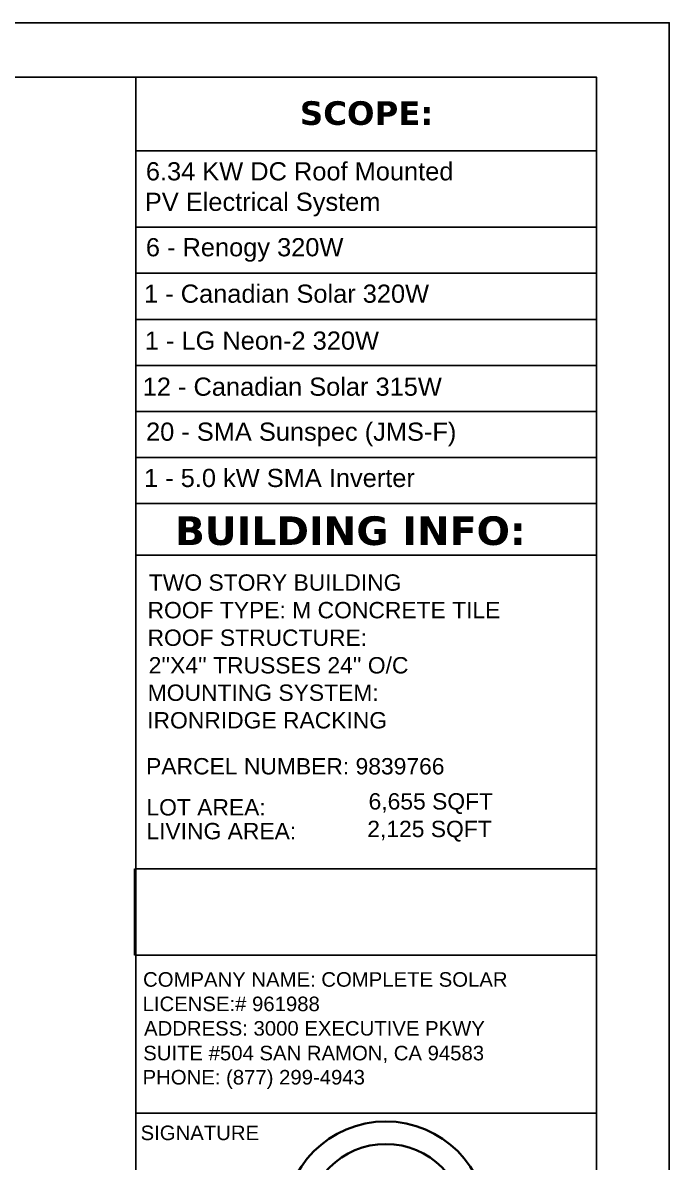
# Model space of a CAD drawing. Header units: millimetres. Extents: x -419 to 20046, y -14642 to 2638.
# Drawn here: x 3481 to 3836, y -9105 to -8478 of the extents above; entities that cross this region are included whole.
import ezdxf

# ---------------------------------------------------------------- set-up
doc = ezdxf.new("R2010")
doc.units = ezdxf.units.MM
doc.layers.add('PDF2_0', color=7, linetype='Continuous', true_color=0x636466)
for name, color, linetype in [('PDF2_PDF_Geometry', 7, 'Continuous'), ('PDF2_Text', 7, 'Continuous'), ('PDF5_Text', 7, 'Continuous')]:
    doc.layers.add(name, color=color, linetype=linetype)
doc.styles.add('PDF Arial', font='arial.ttf')
doc.styles.add('PDF Verdana Bold', font='verdanab.ttf')
picture_1 = doc.add_image_def('image36.png', size_in_pixel=(45, 240))

msp = doc.modelspace()

# ---------------------------------------------------------------- linework, layer by layer
at = {"lineweight": 35}
for radius in [56, 43.581]:
    msp.add_circle((3680.341, -9138.291), radius, dxfattribs=at)
at = {"layer": 'PDF2_0', "color": 7, "lineweight": 25}
for points in [[(2136.461, -8478.063), (2136.461, -9577.972), (3836.32, -9577.972), (3836.32, -8478.063)], [(3796.36, -8548.538), (3542.884, -8548.538)], [(3796.36, -8548.538), (3796.36, -8742.528), (3542.884, -8742.528), (3542.884, -8548.538)], [(3542.884, -8990.918), (3542.884, -8943.328), (3796.36, -8943.328), (3796.36, -8990.918)]]:
    msp.add_lwpolyline(points, close=True, dxfattribs=at)
for points in [[(3542.884, -8943.328), (3542.884, -8508.033)], [(3542.884, -8590.497), (3796.36, -8590.497)], [(3542.884, -8615.835), (3796.36, -8615.835)], [(3542.884, -8641.174), (3796.36, -8641.174)], [(3542.884, -8666.512), (3796.36, -8666.512)], [(3542.884, -8691.851), (3796.36, -8691.851)], [(3542.884, -8717.189), (3796.36, -8717.189)], [(3542.884, -8770.863), (3796.36, -8770.863)], [(3542.975, -9077.831), (3796.45, -9077.831)]]:
    msp.add_lwpolyline(points, dxfattribs=at)
at = {"layer": 'PDF2_PDF_Geometry', "lineweight": 25}
for points in [[(3796.36, -8508.033), (3796.36, -9548.001), (2176.421, -9548.001), (2176.421, -8508.033), (3796.36, -8508.033), (3796.36, -9548.001), (3542.884, -9548.001), (3542.884, -9515.216), (3796.36, -9515.216), (3542.884, -9515.216), (3542.884, -9482.248), (3796.36, -9482.248)], [(3796.36, -9025.883), (3796.36, -9482.248), (3796.36, -9515.216), (3796.36, -9548.001), (3796.36, -8943.328), (3542.884, -8943.328), (3542.884, -9548.001)]]:
    msp.add_lwpolyline(points, dxfattribs=at)

# ---------------------------------------------------------------- texts
at = {"layer": 'PDF2_Text', "attachment_point": 7}
for s, insert, char_height, style in [('SCOPE:', (3633.067, -8534.459), 12.9996, 'PDF Verdana Bold'), ('6.34 KW DC Roof Mounted', (3548.333, -8564.881), 9.99966, 'PDF Arial'), ('PV Electrical System', (3547.788, -8584.536), 9.99966, 'PDF Arial'), ('6 - Renogy 320W', (3548.333, -8609.511), 9.99966, 'PDF Arial'), ('1 - Canadian Solar 320W', (3547.334, -8632.178), 9.99966, 'PDF Arial'), ('20 - SMA Sunspec (JMS-F)', (3548.424, -8710.956), 9.99966, 'PDF Arial'), ('1 - 5.0 kW SMA Inverter', (3547.334, -8733.525), 9.99966, 'PDF Arial'), ('BUILDING INFO:', (3564.317, -8765.56), 15.74948, 'PDF Verdana Bold'), ('TWO STORY BUILDING', (3549.968, -8790.543), 8.99967, 'PDF Arial'), ('ROOF TYPE: M CONCRETE TILE', (3549.241, -8805.709), 8.99967, 'PDF Arial'), ('ROOF STRUCTURE:', (3549.241, -8820.876), 8.99967, 'PDF Arial'), ("2''X4'' TRUSSES 24'' O/C", (3549.877, -8836.043), 8.99967, 'PDF Arial'), ('MOUNTING SYSTEM:', (3549.332, -8851.119), 8.99967, 'PDF Arial'), ('IRONRIDGE RACKING', (3549.059, -8866.286), 8.99967, 'PDF Arial'), ('6,655 SQFT', (3670.881, -8913.231), 8.9997, 'PDF Arial'), ('2,125 SQFT', (3670.165, -8928.398), 8.9997, 'PDF Arial'), ('COMPANY NAME: COMPLETE SOLAR', (3546.789, -9008.31), 7.99975, 'PDF Arial'), ('LICENSE:# 961988', (3546.517, -9021.751), 7.99975, 'PDF Arial'), ('ADDRESS: 3000 EXECUTIVE PKWY', (3547.334, -9035.197), 7.99975, 'PDF Arial'), ('SUITE #504 SAN RAMON, CA 94583', (3546.88, -9050.17), 7.99975, 'PDF Arial'), ('PHONE: (877) 299-4943', (3546.517, -9064.381), 7.99975, 'PDF Arial'), ('SIGNATURE', (3545.427, -9092.68), 7.9998, 'PDF Arial')]:
    msp.add_mtext(s, dxfattribs=dict(at, insert=insert, char_height=char_height, style=style))
at = {"layer": 'PDF5_Text', "attachment_point": 7, "style": 'PDF Arial'}
for s, insert, char_height in [('1 - LG Neon-2 320W', (3547.737, -8657.989), 9.99966), ('12 - Canadian Solar 315W', (3546.592, -8683.328), 9.99966), ('PARCEL NUMBER: 9839766', (3548.464, -8891.572), 8.99967), ('LOT AREA:', (3548.638, -8914.145), 8.9997), ('LIVING AREA:', (3548.618, -8927.244), 8.99967)]:
    msp.add_mtext(s, dxfattribs=dict(at, insert=insert, char_height=char_height))

# ---------------------------------------------------------------- pictures from other files: only their frames are drawn
at = {"layer": 'PDF2_0', "color": 7, "lineweight": 0}
image = msp.add_image(picture_1, insert=(3796.36, -8990.918), size_in_units=(47.544, 254.293), rotation=90, dxfattribs=at)
image.dxf.flags = 15

doc.saveas('drawing.dxf')
